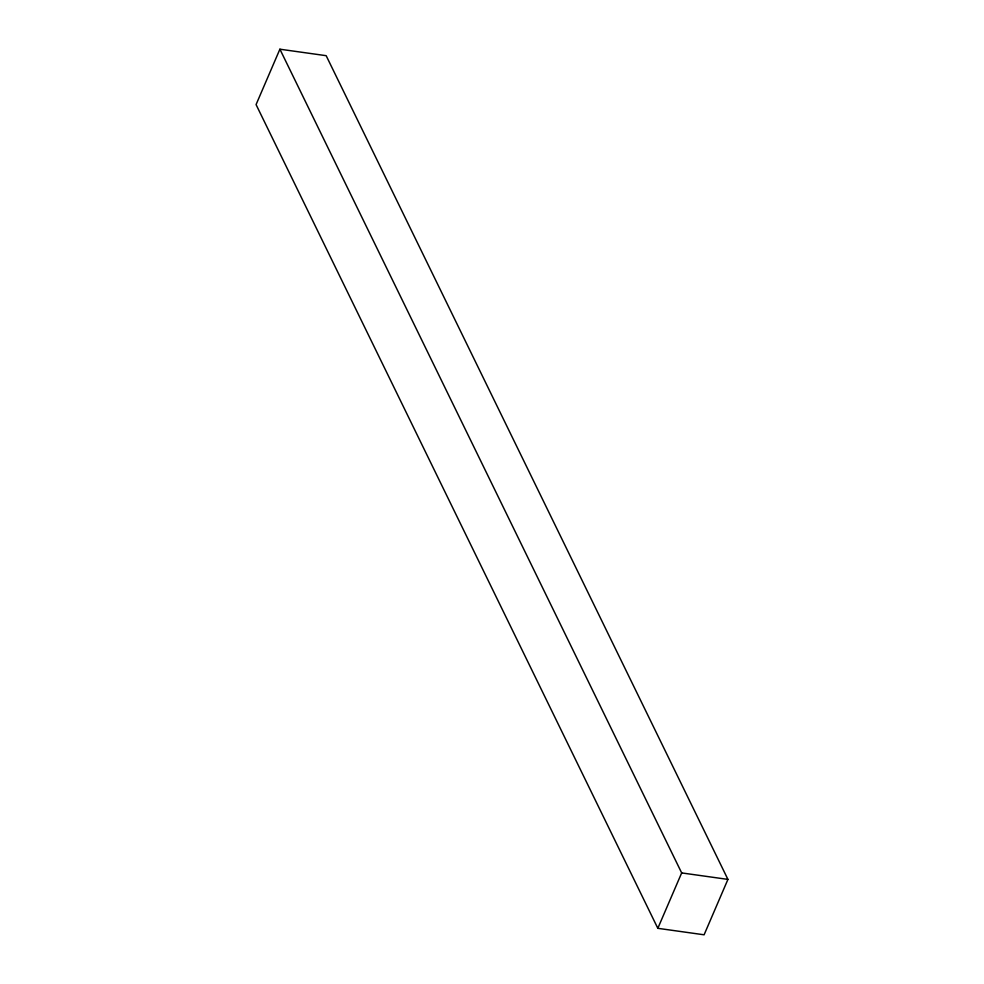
<?xml version="1.0" encoding="UTF-8"?>
<svg xmlns="http://www.w3.org/2000/svg" width="984" height="984" viewBox="0 0 984 984"><rect width="100%" height="100%" fill="white"/><g stroke="black" fill="none" stroke-linecap="round" stroke-linejoin="round"><path stroke-width="1.48" d="M279.899 49.2L256.074 104.599L657.829 928.318L704.101 934.8L727.926 879.401L326.171 55.682L279.899 49.2L681.666 872.919L657.829 928.318M681.666 872.919L727.926 879.401"/></g></svg>
